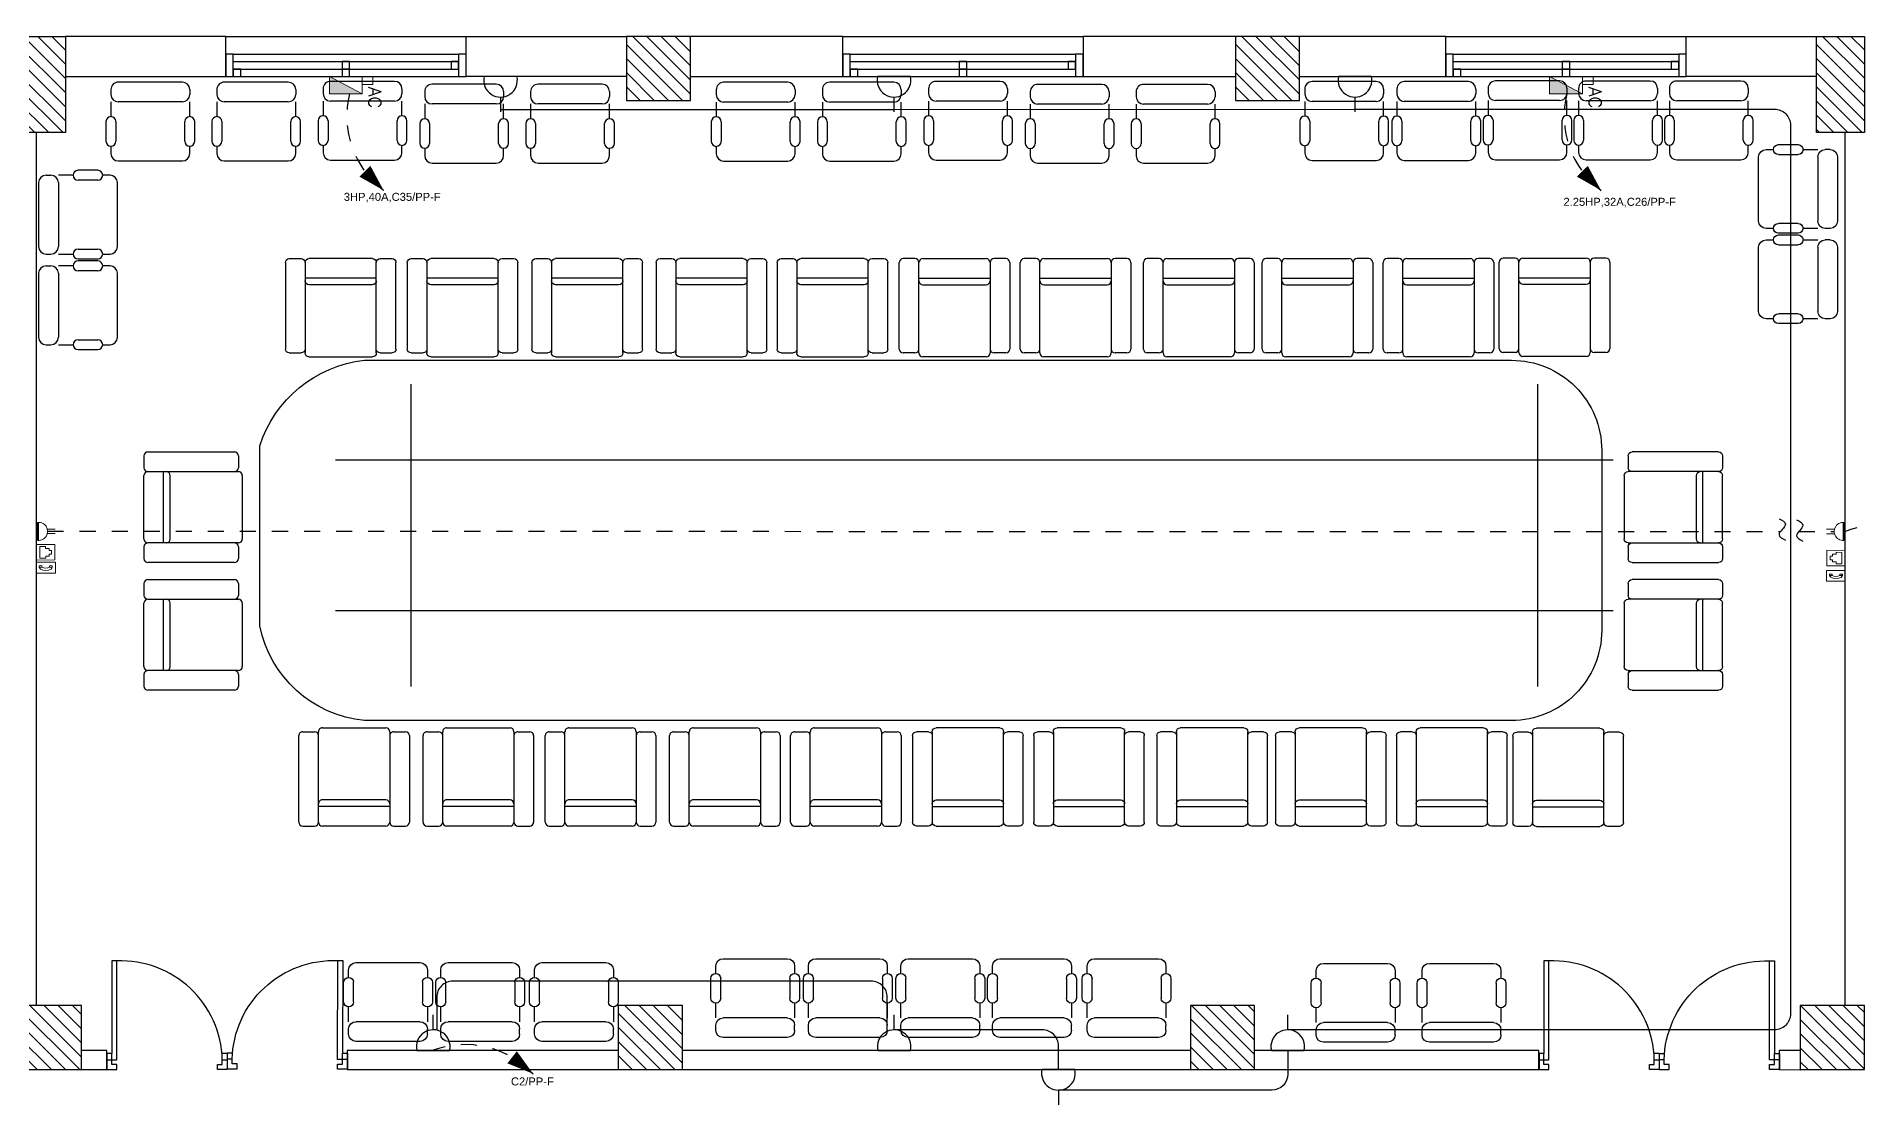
# Model space of a CAD drawing. Header units: metres. Extents: x -107 to 62, y 472 to 1032.
# Drawn here: x 15.14 to 26.54, y 488.71 to 495.39 of the extents above; entities that cross this region are included whole.
import ezdxf

# ---------------------------------------------------------------- set-up
doc = ezdxf.new("R2010")
doc.units = ezdxf.units.M
doc.header["$MEASUREMENT"] = 0
for name, pattern in [('DASHED', [0.75, 0.5, -0.25]), ('DASHED2', [0.375, 0.25, -0.125]), ('HIDDEN', [0.375, 0.25, -0.125])]:
    doc.linetypes.add(name, pattern=pattern)
doc.layers.get('0').update_dxf_attribs({"color": 8})
for name, color, linetype, lineweight in [('.', 7, 'Continuous', 9), ('Data & Telephone', 6, 'Continuous', 9), ('E-SOCKET', 2, 'Continuous', 25), ('E-TEXT-I', 4, 'Continuous', 30), ('Electrecalllll', 1, 'Continuous', 9), ('Legends', 3, 'Continuous', 9), ('lighting linea', 3, 'DASHED2', 0), ('power', 3, 'Continuous', 9)]:
    doc.layers.add(name, color=color, linetype=linetype, lineweight=lineweight)
for name, color, linetype in [('A-1st-FURN$0$A-FURN', 11, 'Continuous'), ('A-1st-FURN$0$ESYA', 11, 'Continuous'), ('A-1st-WALL$0$A-DOOR', 151, 'Continuous'), ('A-1st-WALL$0$A-GLAZ', 121, 'Continuous'), ('A-1st-WALL$0$A-WALL', 254, 'Continuous'), ('A-1st-WALL$0$A-WALL-ELEV', 31, 'Continuous'), ('A-COL-FNL$0$A-COLS-CONC', 6, 'Continuous'), ('A-COL-FNL$0$A-HTCH', 80, 'Continuous'), ('E-CUT', 30, 'Continuous'), ('E-LEADER', 30, 'Continuous'), ('Power W', 3, 'Continuous')]:
    doc.layers.add(name, color=color, linetype=linetype)
doc.styles.add('ROMANC', font='romanc.shx', dxfattribs={"height": 3})
doc.styles.get("Standard").update_dxf_attribs({"font": 'arial.ttf'})

# ---------------------------------------------------------------- blocks, each defined once
blk = doc.blocks.new('A-1st-WALL$0$DOO1')
at = {"layer": 'A-1st-WALL$0$A-DOOR'}
for q in [(-74, -74), (-34, -120)]:
    blk.add_line((-74, -120), q, dxfattribs=at)
blk.add_lwpolyline([(-37, -74), (-74, -74), (-74, 0), (0, 0), (0, -37), (-37, -37), (-37, -74, 0.418149), (752, -814)], format="xyb", dxfattribs=at)
blk.add_lwpolyline([(826, -74), (752, -74), (752, -814), (789, -814), (789, -120), (826, -120), (826, 0), (752, 0), (752, -37), (789, -37), (789, -120)], dxfattribs=at)
blk = doc.blocks.new('A-1st-WALL$0$Win 1600')
for p, q in [((-750, 150), (750, 150)), ((-750, 100), (750, 100)), ((-750, 50), (750, 50)), ((-750, 0), (750, 0))]:
    blk.add_line(p, q)
for points in [[(-800, 0), (-750, 0), (-750, 150), (-800, 150)], [(750, 0), (800, 0), (800, 150), (750, 150)], [(-750, 0), (-700, 0), (-700, 50), (-750, 50)], [(-25, 50), (25, 50), (25, 100), (-25, 100)], [(-25, 0), (25, 0), (25, 50), (-25, 50)], [(700, 50), (750, 50), (750, 100), (700, 100)]]:
    blk.add_lwpolyline(points, close=True)
blk = doc.blocks.new('A-1st-WALL')
at = {"layer": 'A-1st-WALL$0$A-WALL'}
for p, q in [((13566, 15116), (12566, 15116)), ((13566, 14866), (13566, 15116)), ((15066, 14866), (15066, 15116)), ((15066, 15116), (16066, 15116)), ((17416, 15116), (16466, 15116)), ((17416, 14866), (17416, 15116)), ((19866, 15116), (18916, 15116)), ((18916, 15116), (18916, 14866)), ((21179, 15116), (20266, 15116)), ((21179, 14866), (21179, 15116)), ((22679, 15116), (23491, 15116)), ((22679, 14866), (22679, 15116)), ((12566, 14866), (13566, 14866)), ((16066, 14866), (15066, 14866)), ((16466, 14866), (17416, 14866)), ((18916, 14866), (19866, 14866)), ((20266, 14866), (21179, 14866)), ((23491, 14866), (22679, 14866)), ((12386, 9066), (12386, 14516)), ((23671, 9066), (23671, 14516)), ((12825, 8786), (12666, 8786)), ((12825, 8666), (12825, 8786)), ((16016, 8786), (14325, 8786)), ((14325, 8786), (14325, 8666)), ((19586, 8786), (16416, 8786)), ((21760, 8786), (19986, 8786)), ((21760, 8666), (21760, 8786)), ((23391, 8785), (23260, 8786)), ((23260, 8786), (23260, 8666)), ((12666, 8666), (12825, 8666)), ((14325, 8666), (16016, 8666)), ((16416, 8666), (19586, 8666)), ((19986, 8666), (21760, 8666)), ((23260, 8666), (23391, 8665))]:
    blk.add_line(p, q, dxfattribs=at)
at = {"layer": 'A-1st-WALL$0$A-WALL-ELEV'}
for p, q in [((13566, 15116), (15066, 15116)), ((17416, 15116), (18916, 15116)), ((21179, 15116), (22679, 15116))]:
    blk.add_line(p, q, dxfattribs=at)
at = {"layer": 'A-1st-WALL$0$A-DOOR', "zscale": 0.8335380578479997}
for p, xscale, yscale, rotation in [((13514, 8666), 0.8335380578479997, 0.8335380578479997, 179.9999999921326), ((13637, 8670), -0.833538057848, 0.8335380578479997, 179.8240523946662), ((22449, 8666), 0.8335380578479997, 0.8335380578479997, 179.9999999921326), ((22572, 8666), -0.833538057848006, 0.8335380578480058, 179.9999799067942)]:
    blk.add_blockref('A-1st-WALL$0$DOO1', p, dxfattribs=dict(at, xscale=xscale, yscale=yscale, rotation=rotation))
at = {"layer": 'A-1st-WALL$0$A-GLAZ', "xscale": 0.9374999999999997, "yscale": 0.9374999999999997, "zscale": 0.9374999999999997}
for p in [(14316, 14866), (18166, 14866), (21929, 14866)]:
    blk.add_blockref('A-1st-WALL$0$Win 1600', p, dxfattribs=at)
blk = doc.blocks.new('A-1st-FURN$0$SF1')
for p, q in [((-450, 64), (-450, 768)), ((-322, 800), (-418, 800)), ((-290, 32), (-290, 768)), ((-258, 800), (258, 800)), ((290, 768), (290, 32)), ((418, 800), (322, 800)), ((450, 768), (450, 64)), ((-290, 640), (290, 640)), ((-258, 587), (258, 587)), ((-322, 32), (-418, 32)), ((258, 0), (-258, 0)), ((418, 32), (322, 32))]:
    blk.add_line(p, q)
for centre, start, end in [((-418, 768), 90, 180), ((-322, 768), 0, 90), ((-258, 768), 90, 180), ((258, 768), 0, 90), ((322, 768), 90, 180), ((418, 768), 0, 90), ((-258, 619), 180, 270), ((258, 619), 270, 0), ((-418, 64), 180, 270), ((-322, 64), 270, 0), ((-258, 32), 180, 270), ((258, 32), 270, 0), ((322, 64), 180, 270), ((418, 64), 270, 0)]:
    blk.add_arc(centre, 32, start, end)
blk = doc.blocks.new('A-1st-FURN$0$会议桌16D')
at = {"layer": 'A-1st-FURN$0$A-FURN'}
for p, q in [((-1366, -1800), (-1366, 600)), ((7578, 600), (7578, -1800)), ((-1966, 0), (8178, 0)), ((8178, -1200), (-1966, -1200))]:
    blk.add_line(p, q, dxfattribs=at)
blk.add_lwpolyline([(-1738, 791), (7371, 791, -0.414214), (8087, 76), (8087, -1355, -0.414214), (7371, -2071), (-1738, -2071, -0.330325), (-2568, -1320), (-2568, 111, -0.295115)], format="xyb", close=True, dxfattribs=at)
at = {"layer": 'A-1st-FURN$0$A-FURN', "yscale": 0.976068674208068, "zscale": 0.976068674208068}
for p, xscale in [((-1926, 818), -0.976068674208068), ((-958, 818), -0.976068674208068), ((32, 818), -0.976068674208068), ((1019, 818), -0.976068674208068), ((1980, 818), -0.976068674208068), ((2948, 818), 0.976068674208068), ((3909, 818), 0.976068674208068), ((4887, 818), 0.976068674208068), ((5830, 818), 0.976068674208068), ((6791, 818), 0.976068674208068), ((7713, 822), 0.976068674208068)]:
    blk.add_blockref('A-1st-FURN$0$SF1', p, dxfattribs=dict(at, xscale=xscale))
for p, xscale, rotation in [((-2707, -377), 0.976068674208068, 90), ((8266, -377), -0.976068674208068, 270), ((-2707, -1391), 0.976068674208068, 90), ((8266, -1391), -0.976068674208068, 270), ((-1819, -2129), 0.976068674208068, 180), ((-833, -2129), 0.976068674208068, 180), ((138, -2129), 0.976068674208068, 180), ((1125, -2129), 0.976068674208068, 180), ((2086, -2129), 0.976068674208068, 180), ((3055, -2129), -0.976068674208068, 180), ((4016, -2129), -0.976068674208068, 180), ((4993, -2129), -0.976068674208068, 180), ((5937, -2129), -0.976068674208068, 180), ((6897, -2129), -0.976068674208068, 180), ((7820, -2132), -0.976068674208068, 180)]:
    blk.add_blockref('A-1st-FURN$0$SF1', p, dxfattribs=dict(at, xscale=xscale, rotation=rotation))
blk = doc.blocks.new('A-1st-FURN$0$KOLTUKT')
at = {"layer": 'A-1st-FURN$0$ESYA'}
for p, q in [((-0.725, 0.4), (-0.675, 0.4)), ((-0.45, 0.4), (-0.6, 0.4)), ((-0.2, 0.45), (-0.4, 0.45)), ((-0.075, 0.4), (-0.15, 0.4)), ((-0.8, 0.325), (-0.8, -0.325)), ((-0.6, 0.325), (-0.6, -0.325)), ((-0.2, 0.35), (-0.4, 0.35)), ((0, -0.325), (0, 0.325)), ((-0.4, -0.35), (-0.2, -0.35)), ((-0.725, -0.4), (-0.675, -0.4)), ((-0.6, -0.4), (-0.45, -0.4)), ((-0.4, -0.45), (-0.2, -0.45)), ((-0.15, -0.4), (-0.075, -0.4))]:
    blk.add_line(p, q, dxfattribs=at)
for centre, radius, start, end in [((-0.725, 0.325), 0.075, 90, 180), ((-0.675, 0.325), 0.075, 0, 90), ((-0.4, 0.4), 0.05, 90, 270), ((-0.2, 0.4), 0.05, 270, 90), ((-0.075, 0.325), 0.075, 0, 90), ((-0.725, -0.325), 0.075, 180, 270), ((-0.675, -0.325), 0.075, 270, 0), ((-0.4, -0.4), 0.05, 90, 270), ((-0.2, -0.4), 0.05, 270, 90), ((-0.075, -0.325), 0.075, 270, 0)]:
    blk.add_arc(centre, radius, start, end, dxfattribs=at)
blk = doc.blocks.new('A-1st-FURN')
at = {"layer": 'A-1st-FURN$0$A-FURN', "yscale": 615.1505071386781, "zscale": 615.1505071386781, "rotation": 270}
for p, xscale in [((13096, 14339), 615.1505071386781), ((13757, 14339), 615.1505071386781), ((14420, 14344), 615.1505071386781), ((16873, 14338), 615.1505071386781), ((17535, 14338), 615.1505071386781), ((18198, 14344), 615.1505071386781), ((20545, 14342), 615.1505071386781), ((21120, 14342), 615.1505071386781), ((21689, 14347), 615.1505071386781), ((22254, 14346), 615.1505071386781), ((22820, 14346), 615.1505071386781), ((15054, 14326), 615.1505071386781), ((15715, 14326), 615.1505071386781), ((18832, 14325), 615.1505071386781), ((19493, 14325), 615.1505071386781), ((16870, 9358), -615.1505071386781), ((17448, 9358), -615.1505071386781), ((18025, 9358), -615.1505071386781), ((18597, 9358), -615.1505071386781), ((19187, 9358), -615.1505071386781), ((14579, 9334), -615.1505071386781), ((15154, 9334), -615.1505071386781), ((15739, 9334), -615.1505071386781), ((20616, 9329), -615.1505071386781), ((21277, 9329), -615.1505071386781)]:
    blk.add_blockref('A-1st-FURN$0$KOLTUKT', p, dxfattribs=dict(at, xscale=xscale))
at = {"layer": 'A-1st-FURN$0$A-FURN'}
for name, p, xscale, yscale, zscale in [('A-1st-FURN$0$KOLTUKT', (23131, 14164), -615.1505071386781, 615.1505071386781, 615.1505071386781), ('A-1st-FURN$0$KOLTUKT', (12891, 14004), 615.1505071386781, 615.1505071386781, 615.1505071386781), ('A-1st-FURN$0$KOLTUKT', (23131, 13600), -615.1505071386781, 615.1505071386781, 615.1505071386781), ('A-1st-FURN$0$KOLTUKT', (12891, 13438), 615.1505071386781, 615.1505071386781, 615.1505071386781), ('A-1st-FURN$0$会议桌16D', (15797, 12473), 0.7857870752848419, 0.7857870752848419, 0.7857870752848419)]:
    blk.add_blockref(name, p, dxfattribs=dict(at, xscale=xscale, yscale=yscale, zscale=zscale))
blk = doc.blocks.new('A-COL-FNL')
at = {"layer": 'A-COL-FNL$0$A-HTCH'}
h = blk.add_hatch(dxfattribs=at)
h.set_pattern_fill('ANSI31', color=256, scale=500, angle=90)
h.paths.add_polyline_path([(12266, 15116), (12566, 15116), (12566, 14516), (12266, 14516)])
h = blk.add_hatch(dxfattribs=at)
h.set_pattern_fill('ANSI31', color=256, scale=500, angle=90)
h.paths.add_polyline_path([(16466, 15116), (16066, 15116), (16066, 14716), (16466, 14716)])
h = blk.add_hatch(dxfattribs=at)
h.set_pattern_fill('ANSI31', color=256, scale=500, angle=90)
h.paths.add_polyline_path([(20266, 15116), (19866, 15116), (19866, 14716), (20266, 14716)])
h = blk.add_hatch(dxfattribs=at)
h.set_pattern_fill('ANSI31', color=256, scale=500, angle=90)
h.paths.add_polyline_path([(23491, 15116), (23791, 15116), (23791, 14516), (23491, 14516)])
h = blk.add_hatch(dxfattribs=at)
h.set_pattern_fill('ANSI31', color=256, scale=500, angle=90)
h.paths.add_polyline_path([(12666, 9066), (12266, 9066), (12266, 8666), (12666, 8666)])
h = blk.add_hatch(dxfattribs=at)
h.set_pattern_fill('ANSI31', color=256, scale=500, angle=90)
h.paths.add_polyline_path([(16416, 9066), (16016, 9066), (16016, 8666), (16416, 8666)])
h = blk.add_hatch(dxfattribs=at)
h.set_pattern_fill('ANSI31', color=256, scale=500, angle=90)
h.paths.add_polyline_path([(19986, 9066), (19586, 9066), (19586, 8666), (19986, 8666)])
h = blk.add_hatch(dxfattribs=at)
h.set_pattern_fill('ANSI31', color=256, scale=500, angle=90)
h.paths.add_polyline_path([(23791, 8666), (23791, 9066), (23391, 9066), (23391, 8666)])
at = {"layer": 'A-COL-FNL$0$A-COLS-CONC'}
for points in [[(12266, 15116), (12566, 15116), (12566, 14516), (12266, 14516)], [(16066, 14716), (16466, 14716), (16466, 15116), (16066, 15116)], [(19866, 14716), (20266, 14716), (20266, 15116), (19866, 15116)], [(23491, 15116), (23791, 15116), (23791, 14516), (23491, 14516)], [(12266, 8666), (12666, 8666), (12666, 9066), (12266, 9066)], [(16016, 8666), (16416, 8666), (16416, 9066), (16016, 9066)], [(19586, 8666), (19986, 8666), (19986, 9066), (19586, 9066)], [(23791, 8666), (23791, 9066), (23391, 9066), (23391, 8666)]]:
    blk.add_lwpolyline(points, close=True, dxfattribs=at)
blk = doc.blocks.new('h socket')
at = {"layer": 'E-SOCKET'}
for p, q in [((0, 0.144), (0, 0.248)), ((-0.115, 0), (0.115, 0))]:
    blk.add_line(p, q, dxfattribs=at)
blk.add_arc((0, 0.026), 0.118, 347.4312, 192.5776, dxfattribs=at)
blk = doc.blocks.new('H s')
at = {"xscale": 1.050492552334089, "yscale": 1.050492552334089, "zscale": 1.050492552334089}
blk.add_blockref('h socket', (0, 0), dxfattribs=at)
blk = doc.blocks.new('DUPLEX SOCKET')
at = {"layer": 'power', "color": 2}
for p, q in [((0, 198), (0, -198)), ((240, 49), (417, 49)), ((240, -49), (417, -49))]:
    blk.add_line(p, q, dxfattribs=at)
blk.add_arc((44, 0), 202, 257.429, 102.5754, dxfattribs=at)
blk = doc.blocks.new('UPS Socket')
at = {"layer": '.', "linetype": 'DASHED', "lineweight": 0, "ltscale": 0.4}
h = blk.add_hatch(color=2, dxfattribs=at)
h.dxf.hatch_style = 1
h.paths.add_polyline_path([(0.055, 0, 0.054906), (0.057, 0.013), (-0.057, 0.012, 0.054926), (-0.055, 0)])
at = {"layer": 'Legends', "color": 2, "linetype": 'DASHED', "lineweight": 0, "ltscale": 0.4}
blk.add_lwpolyline([(0.057, 0.013), (-0.057, 0.012)], dxfattribs=at)
at = {"layer": 'power', "xscale": 0.0002808277206373994, "yscale": 0.0002808277206373994, "zscale": 0.0002808277206373994, "rotation": 90.30155856797944}
blk.add_blockref('DUPLEX SOCKET', (0, 0), dxfattribs=at)
blk = doc.blocks.new('Network')
at = {"layer": 'Data & Telephone', "color": 6}
for p, q in [((1361.996, 129.2824), (1361.939, 129.2824)), ((1361.939, 129.2146), (1361.939, 129.2824)), ((1361.9533, 129.2484), (1361.9462, 129.2484)), ((1361.9462, 129.2268), (1361.9462, 129.2484)), ((1361.9605, 129.2615), (1361.9533, 129.2615)), ((1361.9533, 129.2615), (1361.9533, 129.2484)), ((1361.9745, 129.2703), (1361.9605, 129.2703)), ((1361.9605, 129.2703), (1361.9605, 129.2615)), ((1361.9745, 129.2703), (1361.9745, 129.2615)), ((1361.9745, 129.2615), (1361.9817, 129.2615)), ((1361.9817, 129.2615), (1361.9817, 129.2484)), ((1361.9817, 129.2484), (1361.9888, 129.2484)), ((1361.9888, 129.2268), (1361.9888, 129.2484)), ((1361.996, 129.2146), (1361.996, 129.2824)), ((1361.939, 129.2146), (1361.996, 129.2146)), ((1361.9462, 129.2268), (1361.9888, 129.2268))]:
    blk.add_line(p, q, dxfattribs=at)
blk = doc.blocks.new('Telephone')
at = {"layer": 'Electrecalllll'}
for points in [[(1356.067, 130.372), (1356.064, 130.372), (1356.064, 130.337), (1356.067, 130.337)], [(1356.067, 130.23), (1356.064, 130.23), (1356.064, 130.195), (1356.067, 130.195)]]:
    blk.add_hatch(color=4, dxfattribs=at).paths.add_polyline_path(points)
at = {"layer": 'Electrecalllll', "color": 4}
for p, q in [((1356.082, 130.372), (1356.064, 130.372)), ((1356.064, 130.372), (1356.064, 130.337)), ((1356.082, 130.337), (1356.064, 130.337)), ((1356.067, 130.372), (1356.067, 130.337)), ((1356.082, 130.23), (1356.064, 130.23)), ((1356.064, 130.23), (1356.064, 130.195)), ((1356.082, 130.195), (1356.064, 130.195)), ((1356.067, 130.23), (1356.067, 130.195))]:
    blk.add_line(p, q, dxfattribs=at)
blk.add_lwpolyline([(1356.132, 130.415), (1355.984, 130.415), (1355.984, 130.156), (1356.132, 130.156)], close=True, dxfattribs=at)
for centre, radius, start, end in [((1356.188, 130.283), 0.167, 154.325, 204.7884), ((1356.086, 130.31), 0.0665, 109.3444, 136.9236), ((1356.16, 130.284), 0.11, 150.725, 209.275), ((1356.051, 130.355), 0.0353, 330.3482, 29.6518), ((1356.09, 130.264), 0.0741, 223.9483, 249.7273), ((1356.051, 130.212), 0.0353, 330.3482, 29.6518)]:
    blk.add_arc(centre, radius, start, end, dxfattribs=at)
blk = doc.blocks.new('*U130')
blk.add_line((-559, -64), (-628, -122))
blk.add_lwpolyline([(-628, -122, 0, 96, 0), (-493, -24, 96, 96, 0)], format="xyseb")
at = {"linetype": 'HIDDEN', "ltscale": 0.2}
blk.add_arc((-221, -539), 583, 67.7241, 134.241, dxfattribs=at)
blk = doc.blocks.new('sf32a')
at = {"layer": '.', "linetype": 'Continuous', "lineweight": 0, "ltscale": 0.4}
h = blk.add_hatch(color=3, dxfattribs=at)
h.dxf.hatch_style = 1
h.paths.add_polyline_path([(0.057, 0.204), (-0.05, 0), (0.057, 0)])
at = {"layer": 'power', "color": 3, "linetype": 'Continuous', "lineweight": 0, "ltscale": 0.02}
for p, q in [((0, 0.271), (-0.05, 0.271)), ((0, 0.204), (0, 0.271)), ((-0.05, 0.204), (-0.05, 0)), ((-0.05, 0), (0.057, 0.204)), ((0.057, 0.204), (-0.05, 0.204)), ((0.057, 0), (0.057, 0.204)), ((-0.05, 0), (0.057, 0))]:
    blk.add_line(p, q, dxfattribs=at)
at = {"layer": 'power', "color": 3, "linetype": 'Continuous', "lineweight": 0, "style": 'ROMANC'}
blk.add_text('AC', height=0.0786, dxfattribs=at).set_placement((0.015, 0.244))
blk = doc.blocks.new('*U127')
blk.add_line((233, 512), (309, 560))
blk.add_lwpolyline([(309, 560, 0, 96, 0), (175, 462, 96, 96, 0)], format="xyseb")
at = {"linetype": 'HIDDEN', "ltscale": 0.2}
blk.add_arc((581, 44), 583, 117.8068, 184.3237, dxfattribs=at)

msp = doc.modelspace()

# ---------------------------------------------------------------- linework, layer by layer
at = {"layer": 'E-CUT'}
for points in [[(26.009, 492.376), (26.049, 492.343), (26.009, 492.276), (26.049, 492.242)], [(26.118, 492.37), (26.158, 492.336), (26.118, 492.27), (26.158, 492.236)]]:
    msp.add_spline(points, degree=3, dxfattribs=at)
at = {"layer": 'Power W', "color": 7, "linetype": 'Continuous', "lineweight": 25, "ltscale": 0.4}
for points in [[(18.032, 494.932), (20.487, 494.932)], [(20.487, 494.932), (23.363, 494.933)]]:
    msp.add_lwpolyline(points, dxfattribs=at)
for points in [[(23.363, 494.933), (25.981, 494.933, -0.414214), (26.081, 494.833), (26.081, 489.285, -0.414214), (25.981, 489.185), (22.944, 489.185)], [(20.445, 489.176), (20.445, 489.389, 0.414214), (20.345, 489.489), (17.734, 489.489, 0.414214), (17.634, 489.389), (17.634, 489.183)], [(21.513, 488.937), (21.513, 489.085, 0.414236), (21.413, 489.185), (20.488, 489.185)], [(22.944, 489.057), (22.944, 488.909, -0.414191), (22.844, 488.809), (21.513, 488.808)]]:
    msp.add_lwpolyline(points, format="xyb", dxfattribs=at)
at = {"layer": 'Power W', "color": 6, "linetype": 'DASHED2', "lineweight": 25, "ltscale": 0.4}
for points in [[(15.206, 492.298), (26.018, 492.297)], [(26.133, 492.297), (26.353, 492.297)]]:
    msp.add_lwpolyline(points, dxfattribs=at)

# ---------------------------------------------------------------- block references
at = {"xscale": 0.001, "yscale": 0.001, "zscale": 0.001}
for name in ['A-1st-WALL', 'A-1st-FURN']:
    msp.add_blockref(name, (2.751, 480.271), dxfattribs=at)
at = {"layer": 'Data & Telephone', "color": 0, "lineweight": 60, "yscale": 1.685405181710514}
for p, xscale, zscale, rotation in [((-214.984, 2786.429), 1.685405181710514, 1.685405181710514, 270.3081383210059), ((256.543, 2786.393), -1.685405181710514, 1.685405181733448, 89.69186167859733)]:
    msp.add_blockref('Network', p, dxfattribs=dict(at, xscale=xscale, zscale=zscale, rotation=rotation))
at = {"layer": 'Data & Telephone', "yscale": 0.4543284512265046, "zscale": 0.4543284512265046}
for p, xscale, rotation in [((-43.997, -124.025), -0.4543284512265046, 269.9999999997998), ((85.556, -124.076), 0.4543284512265046, 89.99999999980346)]:
    msp.add_blockref('Telephone', p, dxfattribs=dict(at, xscale=xscale, rotation=rotation))
at = {"layer": 'E-LEADER', "xscale": 0.001, "yscale": 0.001, "zscale": 0.001}
for name, p, rotation in [('*U130', (17.09, 495.03), 98.41045891949751), ('*U130', (24.686, 495.03), 98.41045891949751), ('*U127', (26.422, 492.297), 285.7328891888646), ('*U127', (17.612, 489.057), 285.7328891888646)]:
    msp.add_blockref(name, p, dxfattribs=dict(at, rotation=rotation))
at = {"layer": 'Legends', "color": 2, "linetype": 'DASHED', "lineweight": 0, "rotation": 270}
msp.add_blockref('UPS Socket', (15.137, 492.297), dxfattribs=at)
at = {"layer": 'Legends', "color": 2, "linetype": 'DASHED', "lineweight": 0, "xscale": -1, "rotation": 90.60750360648449}
msp.add_blockref('UPS Socket', (26.422, 492.297), dxfattribs=at)
at = {"layer": 'lighting linea', "color": 2, "linetype": 'DASHED', "ltscale": 0.4, "xscale": 0.001, "yscale": 0.001, "zscale": 0.001}
msp.add_blockref('A-COL-FNL', (2.751, 480.271), dxfattribs=at)
at = {"layer": 'power', "rotation": 270}
for p in [(16.965, 495.087), (24.578, 495.087)]:
    msp.add_blockref('sf32a', p, dxfattribs=at)
at = {"layer": 'power', "xscale": 0.8477581206247471, "yscale": 0.8477581206247471, "zscale": 0.8477581206247471, "rotation": 180}
for p in [(18.032, 495.137), (20.487, 495.137), (23.363, 495.137), (21.513, 488.937)]:
    msp.add_blockref('H s', p, dxfattribs=at)
at = {"layer": 'power', "xscale": 0.8477581206247471, "yscale": 0.8477581206247471, "zscale": 0.8477581206247471}
for p in [(17.612, 489.057), (20.488, 489.057), (22.944, 489.057)]:
    msp.add_blockref('H s', p, dxfattribs=at)

# ---------------------------------------------------------------- texts
at = {"layer": 'E-TEXT-I', "color": 3, "linetype": 'DASHED', "lineweight": 0, "ltscale": 0.4}
for s, height, p in [('3HP,40A,C35/PP-F', 0.04992, (17.054, 494.361)), ('2.25HP,32A,C26/PP-F', 0.04992, (24.664, 494.33, 0)), ('C2/PP-F', 0.0499, (18.097, 488.838, 0))]:
    msp.add_text(s, height=height, dxfattribs=at).set_placement(p)

doc.saveas('drawing.dxf')
